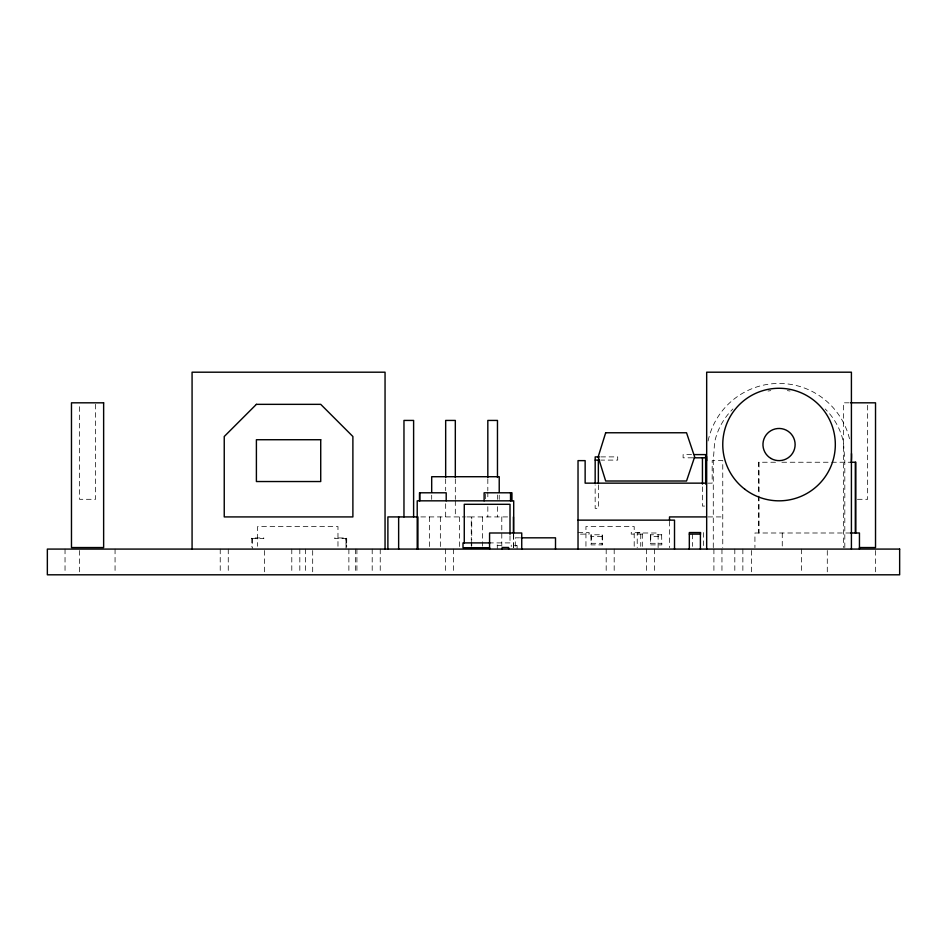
<?xml version="1.0" encoding="UTF-8"?>
<svg xmlns="http://www.w3.org/2000/svg" width="947" height="947" viewBox="0 0 947 947"><rect width="100%" height="100%" fill="white"/><g stroke="black" fill="none" stroke-linecap="round" stroke-linejoin="round"><path stroke-width="0.71" stroke-dasharray="4.74 3.55" d="M346.01 548.408L346.01 538.772L346.685 538.772L346.685 547.023M849.21 402.818L843.363 402.818L843.363 547.555M691.559 454.596L683.107 454.596L683.107 457.815L692.955 457.815M600.824 456.892L617.704 456.892L617.704 460.1L600.824 460.1M775.534 462.243L758.523 462.243L758.523 494.677M781.891 462.243L850.548 462.243M707.752 483.148L712.18 483.148L712.18 460.633L722.762 460.633L722.762 547.615M857.414 499.306L867.653 499.306L867.653 404.286M704.592 506.065L702.449 506.065L702.449 485.598M420.835 516.92L465.451 516.92M466.895 516.92L471.263 516.92L471.263 540.311M507.604 516.92L471.748 516.92L471.748 540.311M707.965 516.92L722.762 516.92M578.049 532.545L589.129 532.545L589.129 534.12L578.049 534.12M850.548 532.995L754.925 532.995L754.925 547.615M642.303 534.12L631.223 534.12L631.223 532.545L642.303 532.545L642.326 546.36M661.823 534.783L650.388 534.783L650.388 536.369L661.645 536.369M602.15 536.369L590.892 536.369L590.892 534.783L602.328 534.783L602.328 544.892L591.07 544.892L591.07 536.369M519.619 537.825L515.31 537.825L515.31 546.265M251.807 538.642L263.787 538.642L263.787 537.955L251.807 537.955L251.795 547.023M346.673 538.642L334.693 538.642L334.693 537.955L346.673 537.955L346.685 546.893M251.795 538.772L252.47 538.772M488.605 542.903L511.25 542.903L511.25 546.514M591.07 543.306L602.328 543.306M650.565 543.306L661.823 543.306M501.01 545.685L497.057 545.176L500.845 545.709M875.525 550.515L875.525 573.385M844.807 547.615L844.807 460.869L843.469 442.356A65.852 65.852 0 0 0 825.168 408.962M827.287 550.515L827.287 573.385M801.47 549.082L801.47 573.385M782.258 532.995L782.258 547.615M759.056 462.243L759.056 494.677M759.056 496.145L759.056 532.995M758.523 496.145L758.523 532.995M751.456 550.515L751.456 573.385M742.862 549.082L742.862 573.385M734.813 549.082L734.813 573.385M721.957 549.082L721.957 573.385M713.908 549.082L713.908 573.385M713.28 547.615L713.28 460.869L714.606 442.356A65.852 65.852 0 0 1 732.919 408.962M703.491 532.545L703.491 546.36M692.411 534.12L692.411 546.36M669.505 521.3L669.505 547.615M661.645 534.783L661.823 544.892L650.565 544.892L650.565 536.369M658.118 547.615L658.118 532.995L637.213 532.995L637.213 547.615M654.413 549.082L654.413 573.385M650.743 534.783L650.743 543.306M646.375 549.082L646.375 573.385M640.74 534.12L640.74 546.36M634.194 546.265L634.194 526.568L585.944 526.568L585.944 549.082M614.189 549.082L614.189 573.385M606.187 549.082L606.187 573.385M602.15 534.783L602.15 544.892M598.362 484.959L598.362 508.35L595.154 508.35L595.154 484.959M591.236 534.783L591.236 543.306M517.098 548.55L517.098 545.685L513.132 545.176L516.92 545.709M513.7 534.463L513.7 547.615M513.416 534.463L513.369 548.55M510.007 535.753L510.007 542.903M501.792 516.92L501.792 546.159M499.223 495.163L499.223 499.424M497.471 494.985L497.471 499.377M497.471 506.681L497.471 516.92M497.282 545.685L497.282 548.55M487.823 478.91L487.823 490.605M487.823 492.061L487.823 499.377M487.823 506.681L487.823 516.92M485.539 494.133L485.539 499.495M482.485 516.92L482.485 540.311M482.485 541.767L482.485 546.159M471.748 541.767L471.748 546.159M471.263 541.767L471.263 546.159M459.638 516.92L459.638 547.615M455.318 478.91L455.318 499.377M455.318 500.833L455.318 516.92M453.4 549.082L453.4 573.385M445.67 478.91L445.67 490.605M445.67 503.757L445.67 516.92M445.362 549.082L445.362 573.385M440.343 516.92L440.343 547.615M431.69 495.163L431.69 499.424M429.595 516.92L429.559 547.615M380.232 549.082L380.232 573.385M372.195 549.082L372.195 573.385M356.912 549.082L356.912 573.385M355.397 549.082L355.397 573.385M348.875 549.082L348.875 573.385M346.01 538.642L346.01 546.893M337.972 546.265L337.972 526.568L257.572 526.568L257.572 546.265M312.688 550.515L312.688 573.385M305.384 549.082L305.384 573.385M299.82 549.082L299.82 573.385M291.794 549.082L291.794 573.385M264.45 550.515L264.45 573.385M252.47 538.642L252.47 548.408M228.263 549.082L228.263 573.385M220.225 549.082L220.225 573.385M115.061 549.082L115.061 573.385M95.588 404.286L95.588 499.306L79.512 499.306L79.512 404.286M79.512 550.515L79.512 573.385M65.035 549.082L65.035 573.385M708.084 440.982A72.517 72.517 0 0 1 849.992 440.982M768.041 391.04A65.852 65.852 0 0 1 770.787 390.626M787.3 390.626A65.852 65.852 0 0 1 790.047 391.04"/><path stroke-width="1.42" d="M850.678 402.818L875.525 402.818L875.525 547.555L859.45 547.555M694.364 454.596L705.622 454.596L705.669 484.13M599.415 456.892L595.19 456.892L595.154 483.491M694.163 457.815L705.622 457.815M595.19 460.1L599.415 460.1M850.548 462.243L855.839 462.243L855.839 532.995M706.273 483.148L585.139 483.148L585.139 460.633L578.025 460.633L578.025 549.082M706.486 516.92L669.505 516.92L669.505 519.844M578.025 520.14L674.513 520.14L674.513 549.082M850.548 532.995L859.45 532.995L859.45 549.082M689.321 534.12L700.401 534.12L700.401 549.082M521.051 537.825L555.51 537.825L555.51 549.082M490.084 542.903L463.012 542.903L463.012 547.721L489.635 547.721M855.307 462.243L855.307 532.995M851.412 549.082L851.412 372.195L706.675 372.195L706.675 549.082M702.449 457.815L702.449 484.13M700.579 534.12L700.579 532.545L689.321 532.545L689.321 549.082M598.362 460.1L598.362 483.491M521.738 549.082L521.738 532.995L489.575 532.995L489.575 549.082M513.7 532.995L513.7 500.833L417.213 500.833L417.213 549.082M513.416 516.92L513.416 532.995M511.948 500.833L511.948 492.795L484.118 492.795L484.118 500.833M510.528 492.795L510.528 500.833M510.007 534.321L510.007 504.301L464.267 504.301L464.267 542.903M508.622 549.082L508.622 547.473L502.194 547.473L502.194 549.082M499.223 492.322L499.223 476.72L431.69 476.72L431.69 492.322M497.471 477.442L497.471 420.432L487.823 420.432L487.823 477.442M455.318 477.442L455.318 420.432L445.67 420.432L445.67 477.442M446.203 500.833L446.203 492.795L419.497 492.795L419.497 500.833M419.793 492.795L419.793 500.833M417.935 549.082L417.935 516.92L387.891 516.92L387.891 549.082M413.614 516.92L413.614 420.432L403.967 420.432L403.967 516.92M398.64 516.92L398.64 549.082M385.05 549.082L385.05 372.195L192.075 372.195L192.075 549.082M706.675 460.633A72.517 72.517 0 0 1 706.533 456.43M851.519 453.601A72.517 72.517 0 0 1 851.412 460.633M605.678 432.767L598.161 456.892L605.678 481.005L686.528 481.005L694.648 456.892L686.528 432.767L605.678 432.767M256.4 404.345L224.238 436.508L224.238 516.92L352.888 516.92L352.888 436.508L320.725 404.345L256.4 404.345M103.637 402.818L71.475 402.818L71.475 547.555L103.637 547.555L103.637 402.818M320.725 439.728L256.4 439.728L256.4 481.538L320.725 481.538L320.725 439.728M899.65 549.082L47.35 549.082L47.35 574.805L899.65 574.805L899.65 549.082M744.78 489.208A56.287 56.287 0 0 0 834.84 451.897A56.287 56.287 0 0 0 757.505 392.555A56.287 56.287 0 0 0 744.78 489.208M771 458.478A16.075 16.075 0 0 0 795.125 444.557A16.075 16.075 0 0 0 771 430.625A16.075 16.075 0 0 0 771 458.478"/></g></svg>
